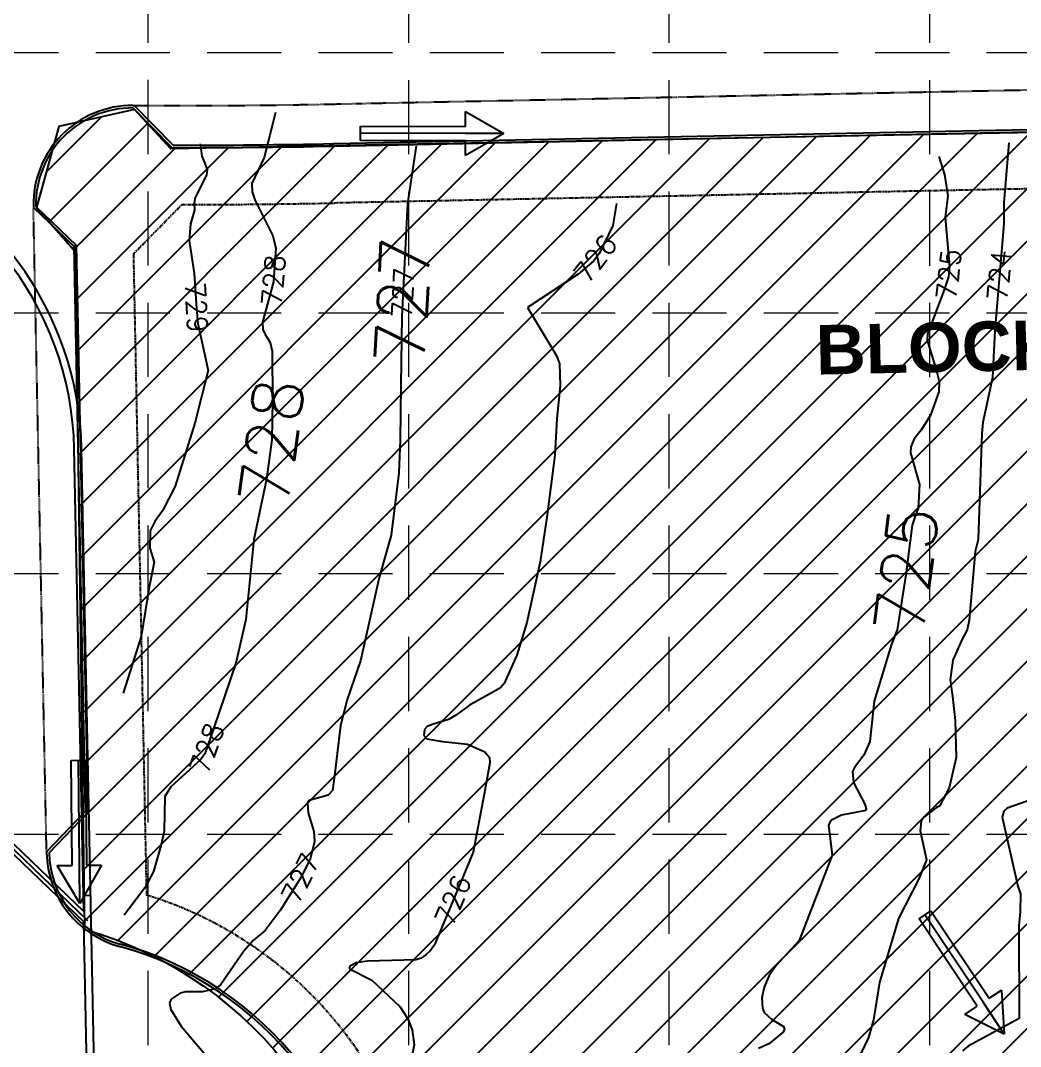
# Model space of a CAD drawing. Header units: inches. Extents: x 2520351 to 2523325, y 7106287 to 7111535.
# Drawn here: x 2521805.4 to 2522007.4, y 7108352.8 to 7108560 of the extents above; entities that cross this region are included whole.
import ezdxf
from ezdxf.enums import TextEntityAlignment as Align

# ---------------------------------------------------------------- set-up
doc = ezdxf.new("R2010")
doc.units = ezdxf.units.IN
doc.header["$MEASUREMENT"] = 0
for name, pattern in [('DASHED', [0.75, 0.5, -0.25]), ('HIDDEN', [0.375, 0.25, -0.125]), ('XPAV-sc1$0$HIDDEN4', [0.09375, 0.0625, -0.03125]), ('XSITE-SC$0$PHANTOM2', [1.25, 0.625, -0.125, 0.125, -0.125, 0.125, -0.125])]:
    doc.linetypes.add(name, pattern=pattern)
for name, color, linetype in [('1 SODDED LOT', 2, 'Continuous'), ('CONTOURS', 35, 'Continuous'), ('GRID', 254, 'DASHED'), ('STORM', 5, 'Continuous'), ('XDAM-sc1$0$ARROWSHADE', 9, 'Continuous'), ('XPAV-sc1$0$GUTTER', 11, 'XPAV-sc1$0$HIDDEN4'), ('XPAV-sc1$0$p-boc', 11, 'Continuous'), ('XPAV-sc1$0$p-foc', 11, 'Continuous'), ('XSITE-SC$0$1-BLOCK-NUMBER', 251, 'Continuous'), ('XSITE-SC$0$P-ROW', 3, 'XSITE-SC$0$PHANTOM2')]:
    doc.layers.add(name, color=color, linetype=linetype)
doc.styles.get("Standard").update_dxf_attribs({"font": 'ARIALBD.TTF'})
doc.styles.add('XTOPO-SC1-sec$0$L100', font='simplex', dxfattribs={"height": 10})
doc.styles.add('XTOPO-SC1-sec$0$L100_40', font='SIMPLEX.shx', dxfattribs={"height": 4})

msp = doc.modelspace()

# ---------------------------------------------------------------- hatches: boundary and pattern name
at = {"layer": '1 SODDED LOT'}
h = msp.add_hatch(dxfattribs=at)
h.set_pattern_fill('ANSI31', color=256, scale=60, style=0)
edge = h.paths.add_edge_path()
edge.add_line((2521746.39, 7107646.36), (2521744.86, 7107758.31))
edge.add_line((2521744.86, 7107758.31), (2521747.04, 7107758.37))
edge.add_line((2521747.04, 7107758.37), (2521750.99, 7107762.44))
edge.add_line((2521750.99, 7107762.44), (2521785.43, 7107762.91))
edge.add_arc((2521785.67, 7107745.01), 17.9, 0.1621, 90.7879, ccw=False)
edge.add_line((2521803.57, 7107745.06), (2521804.89, 7107727.46))
edge.add_line((2521804.89, 7107727.46), (2521805.02, 7107717.88))
edge.add_line((2521805.02, 7107717.88), (2521805.23, 7107706.44))
edge.add_line((2521805.23, 7107706.44), (2521804.25, 7107705.42))
edge.add_line((2521804.25, 7107705.42), (2521804.6, 7107688.82))
edge.add_arc((2521758.68, 7107687.86), 45.94, -68.3455, 1.1975, ccw=False)
edge.add_line((2521775.63, 7107645.16), (2521772.36, 7107644.15))
edge.add_line((2521772.36, 7107644.15), (2521769.8, 7107643.54))
edge.add_line((2521769.8, 7107643.54), (2521767.1, 7107643.06))
edge.add_line((2521767.1, 7107643.06), (2521762.92, 7107642.61))
edge.add_line((2521762.92, 7107642.61), (2521746.45, 7107642.34))
edge.add_line((2521746.45, 7107642.34), (2521746.39, 7107646.36))
h.paths.add_polyline_path([(2521496.41, 7107642.91), (2521494.87, 7107754.48), (2521494.86, 7107754.89), (2521544.44, 7107755.57), (2521546.49, 7107638.6), (2521496.44, 7107637.89)])
edge = h.paths.add_edge_path()
edge.add_line((2521560.4, 7107910.52), (2521558.07, 7108023.7))
edge.add_line((2521558.07, 7108023.7), (2521651.66, 7108025.62))
edge.add_line((2521651.66, 7108025.62), (2521653.09, 7108025.65))
edge.add_line((2521653.09, 7108025.65), (2521655.12, 7108025.67))
edge.add_arc((2521654.18, 7108007.32), 18.37, 20.5729, 87.0589, ccw=False)
edge.add_line((2521671.38, 7108013.78), (2521671.96, 7108011.77))
edge.add_line((2521671.96, 7108011.77), (2521672.24, 7108010.33))
edge.add_line((2521672.24, 7108010.33), (2521672.66, 7108004.67))
edge.add_line((2521672.66, 7108004.67), (2521673.88, 7107987.84))
edge.add_line((2521673.88, 7107987.84), (2521674.16, 7107971.91))
edge.add_line((2521674.16, 7107971.91), (2521673.19, 7107970.83))
edge.add_line((2521673.19, 7107970.83), (2521673.5, 7107955.69))
edge.add_arc((2521631.78, 7107952.34), 41.85, -86.2826, 4.5999, ccw=False)
edge.add_line((2521634.49, 7107910.57), (2521614.91, 7107910.13))
edge.add_line((2521614.91, 7107910.13), (2521613.93, 7107909.11))
edge.add_line((2521613.93, 7107909.11), (2521560.45, 7107908.05))
edge.add_line((2521560.45, 7107908.05), (2521560.4, 7107910.52))
edge = h.paths.add_edge_path()
edge.add_line((2521047.4, 7108212.41), (2521153.71, 7108190.41))
edge.add_line((2521153.71, 7108190.41), (2521165.45, 7108187.98))
edge.add_line((2521165.45, 7108187.98), (2521145.19, 7108096.36))
edge.add_line((2521145.19, 7108096.36), (2521144.82, 7108095.18))
edge.add_arc((2521127.58, 7108100.49), 18.04, 257.7556, 342.8824, ccw=False)
edge.add_line((2521123.75, 7108082.86), (2521105.24, 7108086.22))
edge.add_line((2521105.24, 7108086.22), (2521097.17, 7108087.7))
edge.add_line((2521097.17, 7108087.7), (2521093.78, 7108088.45))
edge.add_line((2521093.78, 7108088.45), (2521093.02, 7108089.64))
edge.add_line((2521093.02, 7108089.64), (2521042.14, 7108100.83))
edge.add_line((2521042.14, 7108100.83), (2521023.14, 7108104.63))
edge.add_line((2521023.14, 7108104.63), (2521047.4, 7108212.41))
edge = h.paths.add_edge_path()
edge.add_line((2521019.41, 7108035.32), (2521021.41, 7108042.83))
edge.add_arc((2521076.42, 7108028.18), 56.93, 107.2084, 165.0796, ccw=False)
edge.add_line((2521059.58, 7108082.56), (2521062.02, 7108082.75))
edge.add_line((2521062.02, 7108082.75), (2521063.44, 7108082.78))
edge.add_arc((2521064.2, 7108044.41), 38.38, 78.5499, 91.1383, ccw=False)
edge.add_line((2521071.82, 7108082.03), (2521087.22, 7108078.63))
edge.add_line((2521087.22, 7108078.63), (2521090.43, 7108077.93))
edge.add_line((2521090.43, 7108077.93), (2521091.62, 7108078.69))
edge.add_line((2521091.62, 7108078.69), (2521095.11, 7108077.9))
edge.add_line((2521095.11, 7108077.9), (2521098.91, 7108076.73))
edge.add_line((2521098.91, 7108076.73), (2521104.9, 7108074.86))
edge.add_line((2521104.9, 7108074.86), (2521106.43, 7108074.38))
edge.add_line((2521106.43, 7108074.38), (2521107.21, 7108074.19))
edge.add_arc((2521102.83, 7108057.05), 17.69, -2.7582, 75.6705, ccw=False)
edge.add_arc((2521095.73, 7108057.39), 24.8, 350.2174, 357.2418, ccw=False)
edge.add_arc((2521158.46, 7108041.57), 40.02, 163.1293, 313.4846)
edge.add_line((2521185.99, 7108012.53), (2521186.72, 7108013.24))
edge.add_line((2521186.72, 7108013.24), (2521188.44, 7108014.97))
edge.add_line((2521188.44, 7108014.97), (2521189.32, 7108015.76))
edge.add_line((2521189.32, 7108015.76), (2521190.38, 7108016.6))
edge.add_arc((2521201.33, 7108002.77), 17.64, 93.2276, 128.3689, ccw=False)
edge.add_line((2521200.34, 7108020.38), (2521227, 7108020.95))
edge.add_line((2521227, 7108020.95), (2521230.56, 7107901.29))
edge.add_line((2521230.56, 7107901.29), (2521209.57, 7107900.92))
edge.add_line((2521209.57, 7107900.92), (2521208.43, 7107900.96))
edge.add_arc((2521221.45, 7108343.75), 442.98, 261.0973, 268.3161, ccw=False)
edge.add_line((2521152.89, 7107906.1), (2521147.31, 7107907.18))
edge.add_line((2521147.31, 7107907.18), (2521141.42, 7107908.4))
edge.add_line((2521141.42, 7107908.4), (2521135.5, 7107909.75))
edge.add_line((2521135.5, 7107909.75), (2521130.22, 7107911.08))
edge.add_line((2521130.22, 7107911.08), (2521114.24, 7107915.61))
edge.add_line((2521114.24, 7107915.61), (2521091.68, 7107923.2))
edge.add_line((2521091.68, 7107923.2), (2521064.35, 7107932.48))
edge.add_line((2521064.35, 7107932.48), (2521052.41, 7107936.54))
edge.add_line((2521052.41, 7107936.54), (2521051.79, 7107937.81))
edge.add_line((2521051.79, 7107937.81), (2521044.55, 7107940.27))
edge.add_arc((2521050.15, 7107983.52), 43.61, 187.3885, 262.6305, ccw=False)
edge.add_line((2521006.9, 7107977.91), (2521006.81, 7107978.71))
edge.add_line((2521006.81, 7107978.71), (2521006.68, 7107980.35))
edge.add_line((2521006.68, 7107980.35), (2521006.61, 7107982.52))
edge.add_arc((2521037.37, 7107983.5), 30.78, 169.0142, 181.8294, ccw=False)
edge.add_line((2521007.16, 7107989.36), (2521012.97, 7108011.46))
edge.add_line((2521012.97, 7108011.46), (2521012.26, 7108012.66))
edge.add_line((2521012.26, 7108012.66), (2521018.19, 7108034.61))
edge.add_line((2521018.19, 7108034.61), (2521019.41, 7108035.32))
h.paths.add_polyline_path([(2521283.39, 7108006.11), (2521285.51, 7107902.42), (2521505.51, 7107906.91), (2521503.11, 7108022.57), (2521283.29, 7108018.11)])
edge = h.paths.add_edge_path()
edge.add_line((2521558.72, 7108049.83), (2521558.74, 7108061.74))
edge.add_line((2521558.74, 7108061.74), (2521556.73, 7108159.77))
edge.add_line((2521556.73, 7108159.77), (2521608.8, 7108160.83))
edge.add_line((2521608.8, 7108160.83), (2521609.82, 7108159.85))
edge.add_line((2521609.82, 7108159.85), (2521624.96, 7108160.17))
edge.add_arc((2521625.88, 7108115.42), 44.75, 8.834, 91.1827, ccw=False)
edge.add_line((2521670.1, 7108122.3), (2521670.53, 7108101.58))
edge.add_line((2521670.53, 7108101.58), (2521671.54, 7108100.6))
edge.add_line((2521671.54, 7108100.6), (2521671.87, 7108084.53))
edge.add_line((2521671.87, 7108084.53), (2521671.15, 7108070.03))
edge.add_line((2521671.15, 7108070.03), (2521671.15, 7108068.8))
edge.add_arc((2521654.11, 7108068.8), 17.04, -87.2047, 0, ccw=False)
edge.add_line((2521654.94, 7108051.78), (2521653.54, 7108051.67))
edge.add_line((2521653.54, 7108051.67), (2521558.72, 7108049.83))
edge = h.paths.add_edge_path()
edge.add_line((2521506.88, 7108158.75), (2521219.57, 7108152.9))
edge.add_line((2521219.57, 7108152.9), (2521201.84, 7108151.72))
edge.add_line((2521201.84, 7108151.72), (2521198.48, 7108151.46))
edge.add_arc((2521199.96, 7108132), 19.52, 94.3325, 163.5555)
edge.add_line((2521181.24, 7108137.52), (2521171.4, 7108094.46))
edge.add_line((2521171.4, 7108094.46), (2521161.77, 7108088.5))
edge.add_line((2521161.77, 7108088.5), (2521156.09, 7108064.96))
edge.add_arc((2521177.51, 7108059.79), 22.04, 166.4191, 262.6913)
edge.add_line((2521174.7, 7108037.93), (2521175.55, 7108037.91))
edge.add_line((2521175.55, 7108037.91), (2521179.48, 7108042))
edge.add_line((2521179.48, 7108042), (2521402.46, 7108046.53))
edge.add_line((2521402.46, 7108046.53), (2521495.69, 7108048.45))
edge.add_line((2521495.69, 7108048.45), (2521499.77, 7108044.52))
edge.add_line((2521499.77, 7108044.52), (2521508.7, 7108044.69))
edge.add_line((2521508.7, 7108044.69), (2521508.63, 7108061.23))
edge.add_line((2521508.63, 7108061.23), (2521506.88, 7108158.75))
edge = h.paths.add_edge_path()
edge.add_line((2521610.94, 7108171.88), (2521608.46, 7108290.01))
edge.add_line((2521608.46, 7108290.01), (2521533.5, 7108288.35))
edge.add_line((2521533.5, 7108288.35), (2521484.86, 7108287.21))
edge.add_line((2521484.86, 7108287.21), (2521460.83, 7108286.21))
edge.add_line((2521460.83, 7108286.21), (2521429.9, 7108284.54))
edge.add_line((2521429.9, 7108284.54), (2521368.78, 7108281.06))
edge.add_line((2521368.78, 7108281.06), (2521349.23, 7108279.95))
edge.add_line((2521349.23, 7108279.95), (2521261.12, 7108274.98))
edge.add_line((2521261.12, 7108274.98), (2521221, 7108272.74))
edge.add_line((2521221, 7108272.74), (2521216.72, 7108276.52))
edge.add_line((2521216.72, 7108276.52), (2521216.67, 7108276.52))
edge.add_arc((2521217.41, 7108256.67), 19.86, 92.1221, 170.604)
edge.add_line((2521197.82, 7108259.91), (2521204.23, 7108250.57))
edge.add_line((2521204.23, 7108250.57), (2521191.32, 7108184.43))
edge.add_line((2521191.32, 7108184.43), (2521191.26, 7108184.1))
edge.add_arc((2521208.22, 7108180.91), 17.26, 169.3216, 273.4207)
edge.add_line((2521209.25, 7108163.67), (2521219.73, 7108162.93))
edge.add_line((2521219.73, 7108162.93), (2521312.77, 7108164.87))
edge.add_line((2521312.77, 7108164.87), (2521481.29, 7108168.3))
edge.add_line((2521481.29, 7108168.3), (2521608.6, 7108170.83))
edge.add_line((2521608.6, 7108170.83), (2521609.57, 7108171.85))
edge.add_line((2521609.57, 7108171.85), (2521610.94, 7108171.88))
edge = h.paths.add_edge_path()
edge.add_line((2521627.16, 7108316.19), (2521544.24, 7108314.51))
edge.add_line((2521544.24, 7108314.51), (2521502.41, 7108313.51))
edge.add_line((2521502.41, 7108313.51), (2521481.25, 7108313))
edge.add_line((2521481.25, 7108313), (2521407.23, 7108309.18))
edge.add_line((2521407.23, 7108309.18), (2521291.9, 7108302.79))
edge.add_line((2521291.9, 7108302.79), (2521288.46, 7108418.47))
edge.add_line((2521288.46, 7108418.47), (2521407.15, 7108420.82))
edge.add_line((2521407.15, 7108420.82), (2521497.39, 7108422.63))
edge.add_line((2521497.39, 7108422.63), (2521603.37, 7108424.87))
edge.add_line((2521603.37, 7108424.87), (2521604.44, 7108423.88))
edge.add_line((2521604.44, 7108423.88), (2521620.18, 7108424.17))
edge.add_arc((2521620.99, 7108379.83), 44.34, 11.6094, 91.0508, ccw=False)
edge.add_line((2521664.42, 7108388.76), (2521665.18, 7108365.61))
edge.add_line((2521665.18, 7108365.61), (2521666.17, 7108364.62))
edge.add_line((2521666.17, 7108364.62), (2521666.53, 7108349.61))
edge.add_line((2521666.53, 7108349.61), (2521665.82, 7108330.77))
edge.add_line((2521665.82, 7108330.77), (2521665.78, 7108329.18))
edge.add_arc((2521648.75, 7108329.68), 17.03, 269.7677, 358.3135, ccw=False)
edge.add_line((2521648.68, 7108312.65), (2521631.32, 7108312.27))
edge.add_line((2521631.32, 7108312.27), (2521627.16, 7108316.19))
edge = h.paths.add_edge_path()
edge.add_line((2521256.27, 7108555.67), (2521264.44, 7108547.85))
edge.add_line((2521264.44, 7108547.85), (2521422.22, 7108551.08))
edge.add_line((2521422.22, 7108551.08), (2521439.6, 7108551.4))
edge.add_line((2521439.6, 7108551.4), (2521460.09, 7108551.78))
edge.add_line((2521460.09, 7108551.78), (2521478.53, 7108551.99))
edge.add_line((2521478.53, 7108551.99), (2521498.9, 7108551.85))
edge.add_line((2521498.9, 7108551.85), (2521515.27, 7108551.59))
edge.add_line((2521515.27, 7108551.59), (2521535.22, 7108551.01))
edge.add_line((2521535.22, 7108551.01), (2521558.63, 7108550.02))
edge.add_line((2521558.63, 7108550.02), (2521563.46, 7108549.77))
edge.add_line((2521563.46, 7108549.77), (2521600.09, 7108547.42))
edge.add_line((2521600.09, 7108547.42), (2521612.24, 7108546.59))
edge.add_line((2521612.24, 7108546.59), (2521642.87, 7108544.49))
edge.add_line((2521642.87, 7108544.49), (2521644.67, 7108544.41))
edge.add_arc((2521643.68, 7108526.18), 18.26, -0.2001, 86.9036, ccw=False)
edge.add_line((2521661.94, 7108526.12), (2521663.48, 7108497.64))
edge.add_line((2521663.48, 7108497.64), (2521662.44, 7108496.61))
edge.add_line((2521662.44, 7108496.61), (2521662.84, 7108477.01))
edge.add_arc((2521621.17, 7108477.8), 41.67, 279.5049, 358.923, ccw=False)
edge.add_line((2521628.05, 7108436.7), (2521270.95, 7108428.02))
edge.add_line((2521270.95, 7108428.02), (2521264.41, 7108428))
edge.add_line((2521264.41, 7108428), (2521251.99, 7108428.74))
edge.add_line((2521251.99, 7108428.74), (2521250.56, 7108428.86))
edge.add_line((2521250.56, 7108428.86), (2521248.88, 7108429.14))
edge.add_arc((2521252.57, 7108446.62), 17.86, 178.6911, 258.0797, ccw=False)
edge.add_line((2521234.71, 7108447.03), (2521243.77, 7108528.42))
edge.add_line((2521243.77, 7108528.42), (2521236.52, 7108537.37))
edge.add_line((2521236.52, 7108537.37), (2521236.59, 7108537.82))
edge.add_arc((2521256.58, 7108535.54), 20.12, 94.1833, 173.5096, ccw=False)
edge.add_line((2521255.11, 7108555.6), (2521256.27, 7108555.67))
edge = h.paths.add_edge_path()
edge.add_line((2521107.58, 7108664.77), (2521108.64, 7108682.72))
edge.add_line((2521108.64, 7108682.72), (2521266.52, 7108685.94))
edge.add_line((2521266.52, 7108685.94), (2521268.4, 7108592.03))
edge.add_line((2521268.4, 7108592.03), (2521265.61, 7108582.1))
edge.add_line((2521265.61, 7108582.1), (2521265.6, 7108582.05))
edge.add_line((2521265.6, 7108582.05), (2521265.56, 7108582.07))
edge.add_arc((2521245.59, 7108545.89), 41.32, 61.0945, 134.8409)
edge.add_line((2521216.45, 7108575.19), (2521207.18, 7108580.34))
edge.add_line((2521207.18, 7108580.34), (2521107.58, 7108664.77))
h.paths.add_polyline_path([(2521338.51, 7108687.38), (2521340.74, 7108575.45), (2521409.85, 7108576.76), (2521462.55, 7108577.85), (2521498.11, 7108577.93), (2521524.42, 7108577.42), (2521561.99, 7108575.86), (2521619.96, 7108572.16), (2521620.68, 7108584.2), (2521618.44, 7108693.07)])
edge = h.paths.add_edge_path()
edge.add_line((2521675.61, 7108638.41), (2521787.53, 7108640.54))
edge.add_line((2521787.53, 7108640.54), (2521788.82, 7108582.44))
edge.add_arc((2521769.3, 7108582), 19.53, -91.2766, 1.2682, ccw=False)
edge.add_line((2521768.86, 7108562.48), (2521676.84, 7108568.35))
edge.add_line((2521676.84, 7108568.35), (2521675.61, 7108638.41))
h.paths.add_polyline_path([(2522089.45, 7108697.69), (2522087.41, 7108797.67), (2522087.4, 7108809.66), (2522141.64, 7108810.78), (2522144.56, 7108694.83), (2522090.79, 7108693.71), (2522089.8, 7108692.7), (2522089.51, 7108692.7)])
h.paths.add_polyline_path([(2522252.39, 7108801.05), (2522254.38, 7108696.13), (2522309.56, 7108697.17), (2522307.11, 7108814.19), (2522252.07, 7108813.05)])
edge = h.paths.add_edge_path()
edge.add_line((2522425.42, 7107990.85), (2522320.45, 7107988.7))
edge.add_line((2522320.45, 7107988.7), (2522321.28, 7107951.54))
edge.add_line((2522321.28, 7107951.54), (2522322.52, 7107935.37))
edge.add_arc((2522340.74, 7107935.67), 18.22, 180.9526, 266.0005)
edge.add_line((2522339.47, 7107917.49), (2522396.48, 7107918.22))
edge.add_line((2522396.48, 7107918.22), (2522404.4, 7107910.48))
edge.add_line((2522404.4, 7107910.48), (2522427.53, 7107910.71))
edge.add_arc((2522426.8, 7107930.52), 19.82, 272.1239, 358.3676)
edge.add_line((2522446.62, 7107929.95), (2522445.36, 7107990.97))
edge.add_line((2522445.36, 7107990.97), (2522425.42, 7107990.85))
h.paths.add_polyline_path([(2522420.67, 7108224.34), (2522421.87, 7108165.95), (2522317.91, 7108163.85), (2522317.73, 7108171.63), (2522316.69, 7108172.59), (2522315.73, 7108222.04)])
h.paths.add_polyline_path([(2522580.28, 7108243.42), (2522458.38, 7108240.38), (2522464.65, 7107967.07), (2522585.56, 7107967.98)])
edge = h.paths.add_edge_path()
edge.add_line((2522579.22, 7108296.92), (2522576.73, 7108417.39))
edge.add_line((2522576.73, 7108417.39), (2522469.65, 7108328.39))
edge.add_line((2522469.65, 7108328.39), (2522462.53, 7108321.45))
edge.add_line((2522462.53, 7108321.45), (2522462.71, 7108321.2))
edge.add_arc((2522430.81, 7108296.5), 40.35, 0.4877, 37.7474, ccw=False)
edge.add_line((2522471.16, 7108296.85), (2522579.22, 7108296.92))
h.paths.add_polyline_path([(2522576.35, 7108437.57), (2522445, 7108434.96), (2522443.72, 7108526.29), (2522442.61, 7108536.5), (2522453.2, 7108543.61), (2522459.72, 7108551.85), (2522464.2, 7108561.88), (2522465.59, 7108573.17), (2522464.18, 7108583.42), (2522459.8, 7108593.28), (2522456.3, 7108597.55), (2522461.81, 7108601.72), (2522466.36, 7108600.86), (2522572.93, 7108603.07)])
h.paths.add_polyline_path([(2522569.61, 7108768), (2522570.72, 7108713.03), (2522460.71, 7108710.69), (2522444.76, 7108711.11), (2522444.01, 7108746), (2522444.87, 7108752.5), (2522447.49, 7108758.01), (2522451.68, 7108762.45), (2522456.29, 7108765.05), (2522464.83, 7108769.19), (2522481.93, 7108766.16)])
h.paths.add_polyline_path([(2522560.76, 7109202.2), (2522446.33, 7109199.81), (2522434.27, 7109198.05), (2522437.5, 7109182.67), (2522439.66, 7109156.51), (2522441.43, 7109069.76), (2522437.53, 7109065.63), (2522437.82, 7109051.02), (2522439.59, 7109049.34), (2522563.76, 7109052.27)])
h = msp.add_hatch(dxfattribs=at)
h.set_pattern_fill('ANSI31', color=256, scale=60, style=0)
edge = h.paths.add_edge_path()
edge.add_line((2521816.44, 7108514.61), (2521818.31, 7108376.41))
edge.add_arc((2521796.53, 7108299.85), 79.6, -77.2476, 74.1201, ccw=False)
edge.add_line((2521814.1, 7108222.21), (2521827.81, 7107930.19))
edge.add_line((2521827.81, 7107930.19), (2521821.02, 7107921.01))
edge.add_line((2521821.02, 7107921.01), (2521824.62, 7107908.63))
edge.add_line((2521824.62, 7107908.63), (2521841, 7107902.24))
edge.add_line((2521841, 7107902.24), (2521847.39, 7107911.02))
edge.add_line((2521847.39, 7107911.02), (2522149.02, 7107915.02))
edge.add_line((2522149.02, 7107915.02), (2522155.81, 7107907.43))
edge.add_line((2522155.81, 7107907.43), (2522168.59, 7107913.02))
edge.add_line((2522168.59, 7107913.02), (2522175.38, 7107925.8))
edge.add_line((2522175.38, 7107925.8), (2522166.59, 7107933.79))
edge.add_line((2522166.59, 7107933.79), (2522160.51, 7108268.74))
edge.add_line((2522160.51, 7108268.74), (2522168.99, 7108280.03))
edge.add_line((2522168.99, 7108280.03), (2522166.16, 7108338.75))
edge.add_line((2522166.16, 7108338.75), (2522155.43, 7108347.22))
edge.add_line((2522155.43, 7108347.22), (2522154.87, 7108518.88))
edge.add_line((2522154.87, 7108518.88), (2522162.77, 7108529.04))
edge.add_line((2522162.77, 7108529.04), (2522157.13, 7108540.9))
edge.add_line((2522157.13, 7108540.9), (2522146.39, 7108548.24))
edge.add_line((2522146.39, 7108548.24), (2522142.44, 7108547.67))
edge.add_line((2522142.44, 7108547.67), (2522135.1, 7108539.77))
edge.add_line((2522135.1, 7108539.77), (2521835.73, 7108534.12))
edge.add_line((2521835.73, 7108534.12), (2521828.39, 7108542.03))
edge.add_line((2521828.39, 7108542.03), (2521813.14, 7108538.64))
edge.add_line((2521813.14, 7108538.64), (2521808.62, 7108522.26))
edge.add_line((2521808.62, 7108522.26), (2521816.53, 7108513.23))
edge.add_line((2521816.53, 7108513.23), (2521816.44, 7108514.61))

# ---------------------------------------------------------------- linework, layer by layer
for p, q in [((2521895.3, 7108538.65), (2521895.31, 7108541.65)), ((2521895.31, 7108541.65), (2521903.01, 7108537.18)), ((2521874.09, 7108538.7), (2521895.3, 7108538.65)), ((2521874.09, 7108535.8), (2521874.09, 7108538.7)), ((2521903.01, 7108537.18), (2521895.29, 7108532.75)), ((2521895.3, 7108535.75), (2521874.09, 7108535.8)), ((2521895.29, 7108532.75), (2521895.3, 7108535.75)), ((2521815.61, 7108410.55), (2521818.51, 7108410.58)), ((2521815.81, 7108389.34), (2521815.61, 7108410.55)), ((2521818.51, 7108410.58), (2521818.7, 7108389.37)), ((2521812.8, 7108389.32), (2521815.81, 7108389.34)), ((2521817.32, 7108381.65), (2521812.8, 7108389.32)), ((2521821.71, 7108389.4), (2521817.32, 7108381.65)), ((2521818.7, 7108389.37), (2521821.71, 7108389.4)), ((2521986.92, 7108378.53), (2521989.33, 7108380.14)), ((2521998.67, 7108360.87), (2521986.92, 7108378.53)), ((2521989.33, 7108380.14), (2522001.09, 7108362.48)), ((2522001.09, 7108362.48), (2522003.58, 7108364.14)), ((2522003.58, 7108364.14), (2522004.15, 7108355.26)), ((2521996.17, 7108359.21), (2521998.67, 7108360.87)), ((2522004.15, 7108355.26), (2521996.17, 7108359.21))]:
    msp.add_line(p, q)
msp.add_lwpolyline([(2522166.59, 7107933.79), (2522160.51, 7108268.74), (2522168.99, 7108280.03), (2522166.16, 7108338.75), (2522155.43, 7108347.22), (2522154.87, 7108518.88), (2522162.77, 7108529.04), (2522157.13, 7108540.9), (2522146.39, 7108548.24), (2522142.44, 7108547.67), (2522135.1, 7108539.77), (2521835.73, 7108534.12), (2521828.39, 7108542.03), (2521813.14, 7108538.64), (2521808.62, 7108522.26), (2521816.53, 7108513.23), (2521816.44, 7108514.61), (2521818.31, 7108376.41, -0.776852), (2521814.1, 7108222.21), (2521827.81, 7107930.19)], format="xyb", dxfattribs=at)
at = {"layer": 'CONTOURS'}
for p, q in [((2521856.9, 7108541.43, 728), (2521854.63, 7108532.38, 728)), ((2521841.65, 7108535.15, 729), (2521842.02, 7108532.62, 729)), ((2521885.34, 7108534.74, 727), (2521883.58, 7108523.06, 727)), ((2522005.06, 7108535.29, 724), (2522004.05, 7108523.26, 724)), ((2521842.02, 7108532.62, 729), (2521842.35, 7108531.82, 729)), ((2521854.63, 7108532.38, 728), (2521852.13, 7108527.13, 728)), ((2521990.89, 7108532.57, 725), (2521992.05, 7108528.89, 725)), ((2521842.35, 7108531.82, 729), (2521843.1, 7108529.94, 729)), ((2521843.1, 7108529.94, 729), (2521842.94, 7108528.77, 729)), ((2521842.94, 7108528.77, 729), (2521840.66, 7108524.25, 729)), ((2521992.05, 7108528.89, 725), (2521992.77, 7108524.6, 725)), ((2521852.13, 7108527.13, 728), (2521852.18, 7108525.44, 728)), ((2521840.66, 7108524.25, 729), (2521840.46, 7108523.1, 729)), ((2521852.18, 7108525.44, 728), (2521852.73, 7108523.81, 728)), ((2521852.73, 7108523.81, 728), (2521856.35, 7108516.53, 728)), ((2521992.77, 7108524.6, 725), (2521992.17, 7108520.31, 725)), ((2521840.54, 7108521.72, 729), (2521839.7, 7108518.96, 729)), ((2521840.46, 7108523.1, 729), (2521840.54, 7108521.72, 729)), ((2521883.58, 7108523.06, 727), (2521882.41, 7108500.3, 727)), ((2521925.82, 7108523.03, 726), (2521925.04, 7108518.63, 726)), ((2522004.05, 7108523.26, 724), (2522004.05, 7108518.94, 724)), ((2521992.17, 7108520.31, 725), (2521993.09, 7108510.3, 725)), ((2521839.7, 7108518.96, 729), (2521839.45, 7108515.59, 729)), ((2521925.04, 7108518.63, 726), (2521922.37, 7108513.05, 726)), ((2522004.05, 7108518.94, 724), (2522002.21, 7108497.42, 724)), ((2521839.45, 7108515.59, 729), (2521840.43, 7108508.94, 729)), ((2521856.35, 7108516.53, 728), (2521856.94, 7108514.05, 728)), ((2521856.94, 7108514.05, 728), (2521856.45, 7108507.24, 728)), ((2521921.15, 7108511.44, 726), (2521918.07, 7108508.77, 726)), ((2521922.37, 7108513.05, 726), (2521921.15, 7108511.44, 726)), ((2521993.09, 7108510.3, 725), (2521992.88, 7108508.25, 725)), ((2521840.43, 7108508.94, 729), (2521840.9, 7108501.86, 729)), ((2521856.45, 7108507.24, 728), (2521854.88, 7108501.31, 728)), ((2521918.07, 7108508.77, 726), (2521907.8, 7108502.02, 726)), ((2521992.88, 7108508.25, 725), (2521992.02, 7108505.63, 725)), ((2521992.02, 7108505.63, 725), (2521988.62, 7108496.65, 725)), ((2521840.9, 7108501.86, 729), (2521841.19, 7108498.85, 729)), ((2521854.88, 7108501.31, 728), (2521854.28, 7108499.07, 728)), ((2521907.8, 7108502.02, 726), (2521913.5, 7108492.53, 726)), ((2521841.19, 7108498.85, 729), (2521843.25, 7108489.34, 729)), ((2521854.28, 7108499.07, 728), (2521854.3, 7108497.63, 728)), ((2521882.41, 7108500.3, 727), (2521882.22, 7108486.39, 727)), ((2521854.3, 7108497.63, 728), (2521854.8, 7108496.58, 728)), ((2521988.62, 7108496.65, 725), (2521988.54, 7108495.48, 725)), ((2522002.21, 7108497.42, 724), (2522001.77, 7108487.91, 724)), ((2521854.8, 7108496.58, 728), (2521855.79, 7108494.99, 728)), ((2521855.79, 7108494.99, 728), (2521856.21, 7108493.22, 728)), ((2521988.54, 7108495.48, 725), (2521990.44, 7108489.25, 725)), ((2521856.21, 7108493.22, 728), (2521856.25, 7108483.22, 728)), ((2521913.5, 7108492.53, 726), (2521913.87, 7108491.83, 726)), ((2521913.87, 7108491.83, 726), (2521914.28, 7108490.7, 726)), ((2521914.28, 7108490.7, 726), (2521914.4, 7108486.23, 726)), ((2521843.25, 7108489.34, 729), (2521840.61, 7108478.67, 729)), ((2521990.44, 7108489.25, 725), (2521991.01, 7108487.13, 725)), ((2521882.22, 7108486.39, 727), (2521882.09, 7108475.26, 727)), ((2521991.01, 7108487.13, 725), (2521990.9, 7108485, 725)), ((2522001.77, 7108487.91, 724), (2521999.8, 7108478.84, 724)), ((2521914.4, 7108486.23, 726), (2521913.7, 7108479.62, 726)), ((2521990.9, 7108485, 725), (2521989.24, 7108480.29, 725)), ((2521856.25, 7108483.22, 728), (2521856.16, 7108475.33, 728)), ((2521989.24, 7108480.29, 725), (2521987.33, 7108477.28, 725)), ((2521840.61, 7108478.67, 729), (2521836.6, 7108465.97, 729)), ((2521913.7, 7108479.62, 726), (2521913.33, 7108472.2, 726)), ((2521999.8, 7108478.84, 724), (2521999.62, 7108476.57, 724)), ((2521987.33, 7108477.28, 725), (2521985.94, 7108475.5, 725)), ((2521999.62, 7108476.57, 724), (2521998.88, 7108455.18, 724)), ((2521856.16, 7108475.33, 728), (2521855.06, 7108467.37, 728)), ((2521882.09, 7108475.26, 727), (2521881.82, 7108468.62, 727)), ((2521985.25, 7108473.87, 725), (2521985.17, 7108472.67, 725)), ((2521985.94, 7108475.5, 725), (2521985.25, 7108473.87, 725)), ((2521913.33, 7108472.2, 726), (2521911.73, 7108459.7, 726)), ((2521985.17, 7108472.67, 725), (2521987.02, 7108466.32, 725)), ((2521881.82, 7108468.62, 727), (2521880.24, 7108456.04, 727)), ((2521836.6, 7108465.97, 729), (2521834.04, 7108461, 729)), ((2521855.06, 7108467.37, 728), (2521852.52, 7108455.19, 728)), ((2521987.02, 7108466.32, 725), (2521986.72, 7108461.51, 725)), ((2521986.72, 7108461.51, 725), (2521986.04, 7108459.66, 725)), ((2521834.04, 7108461, 729), (2521832.48, 7108458.79, 729)), ((2521911.73, 7108459.7, 726), (2521910.38, 7108450.65, 726)), ((2521986.04, 7108459.66, 725), (2521985.52, 7108458.05, 725)), ((2521832.48, 7108458.79, 729), (2521831.59, 7108456.9, 729)), ((2521985.52, 7108458.05, 725), (2521984.24, 7108448.07, 725)), ((2521831.59, 7108456.9, 729), (2521831.51, 7108453.46, 729)), ((2521852.52, 7108455.19, 728), (2521850.88, 7108438.99, 728)), ((2521880.24, 7108456.04, 727), (2521877.82, 7108447.49, 727)), ((2521998.88, 7108455.18, 724), (2521998.29, 7108452.73, 724)), ((2521831.51, 7108453.46, 729), (2521832.39, 7108450.58, 729)), ((2521998.29, 7108452.73, 724), (2521997.04, 7108438.91, 724)), ((2521832.39, 7108450.58, 729), (2521831.35, 7108445.57, 729)), ((2521910.38, 7108450.65, 726), (2521907.65, 7108438.43, 726)), ((2521877.82, 7108447.49, 727), (2521874.04, 7108430.67, 727)), ((2521984.24, 7108448.07, 725), (2521982.49, 7108436.96, 725)), ((2521831.35, 7108445.57, 729), (2521829.71, 7108435.6, 729)), ((2521850.88, 7108438.99, 728), (2521848.84, 7108430.2, 728)), ((2521997.04, 7108438.91, 724), (2521996.63, 7108436.96, 724)), ((2521907.65, 7108438.43, 726), (2521905.63, 7108431.8, 726)), ((2521982.49, 7108436.96, 725), (2521981.35, 7108434.05, 725)), ((2521996.63, 7108436.96, 724), (2521995.6, 7108434.91, 724)), ((2521829.71, 7108435.6, 729), (2521826.13, 7108424.14, 729)), ((2521995.6, 7108434.91, 724), (2521993.77, 7108430.82, 724)), ((2521981.35, 7108434.05, 725), (2521977.88, 7108422.53, 725)), ((2521874.04, 7108430.67, 727), (2521871.34, 7108422.82, 727)), ((2521905.63, 7108431.8, 726), (2521903.09, 7108426.07, 726)), ((2521993.77, 7108430.82, 724), (2521993.24, 7108426.85, 724)), ((2521848.84, 7108430.2, 728), (2521844.46, 7108417.11, 728)), ((2521993.24, 7108426.85, 724), (2521993.67, 7108423.48, 724)), ((2521902.35, 7108425.21, 726), (2521900.35, 7108424.04, 726)), ((2521903.09, 7108426.07, 726), (2521902.35, 7108425.21, 726)), ((2521871.34, 7108422.82, 727), (2521870.05, 7108417.63, 727)), ((2521900.35, 7108424.04, 726), (2521896.06, 7108421.74, 726)), ((2521977.88, 7108422.53, 725), (2521976.95, 7108414.4, 725)), ((2521993.67, 7108423.48, 724), (2521994.25, 7108418.63, 724)), ((2521896.06, 7108421.74, 726), (2521893.45, 7108419.73, 726)), ((2521888.74, 7108417.88, 726), (2521887.53, 7108417.42, 726)), ((2521891.84, 7108418.82, 726), (2521888.74, 7108417.88, 726)), ((2521893.45, 7108419.73, 726), (2521891.84, 7108418.82, 726)), ((2521994.25, 7108418.63, 724), (2521994.44, 7108411.13, 724)), ((2521844.46, 7108417.11, 728), (2521842.61, 7108411.89, 728)), ((2521870.05, 7108417.63, 727), (2521868.8, 7108407.45, 727)), ((2521886.99, 7108416.79, 726), (2521886.89, 7108415.58, 726)), ((2521887.53, 7108417.42, 726), (2521886.99, 7108416.79, 726)), ((2521886.89, 7108415.58, 726), (2521887.44, 7108414.88, 726)), ((2521887.44, 7108414.88, 726), (2521890.61, 7108414.35, 726)), ((2521890.61, 7108414.35, 726), (2521895.65, 7108413.83, 726)), ((2521895.65, 7108413.83, 726), (2521899.16, 7108412.3, 726)), ((2521976.95, 7108414.4, 725), (2521975.79, 7108411.62, 725)), ((2521842.61, 7108411.89, 728), (2521841.72, 7108410.64, 728)), ((2521899.16, 7108412.3, 726), (2521900.1, 7108411.15, 726)), ((2521975.79, 7108411.62, 725), (2521973.87, 7108409.12, 725)), ((2521841.72, 7108410.64, 728), (2521835.75, 7108405.22, 728)), ((2521900.2, 7108410.04, 726), (2521899.04, 7108403.7, 726)), ((2521900.1, 7108411.15, 726), (2521900.2, 7108410.04, 726)), ((2521994.44, 7108411.13, 724), (2521992.98, 7108404.98, 724)), ((2521973.79, 7108409, 725), (2521973.47, 7108408.28, 725)), ((2521973.47, 7108408.28, 725), (2521973.65, 7108406.06, 725)), ((2521973.87, 7108409.12, 725), (2521973.79, 7108409, 725)), ((2521868.8, 7108407.45, 727), (2521868.43, 7108404.48, 727)), ((2521973.65, 7108406.06, 725), (2521975.99, 7108401.69, 725)), ((2521835.75, 7108405.22, 728), (2521834.52, 7108403.26, 728)), ((2521867.5, 7108403.55, 727), (2521863.67, 7108402.46, 727)), ((2521868.43, 7108404.48, 727), (2521867.5, 7108403.55, 727)), ((2521899.04, 7108403.7, 726), (2521896.8, 7108392.02, 726)), ((2521992.98, 7108404.98, 724), (2521991.04, 7108401.33, 724)), ((2522013.24, 7108403.87, 723), (2522004.76, 7108400.88, 723)), ((2521834.52, 7108403.26, 728), (2521834.38, 7108396.27, 728)), ((2521863.67, 7108402.46, 727), (2521863.38, 7108402.05, 727)), ((2521863.38, 7108402.05, 727), (2521863.52, 7108399.94, 727)), ((2521975.99, 7108401.69, 725), (2521976.25, 7108400.74, 725)), ((2521991.04, 7108401.33, 724), (2521990.44, 7108401, 724)), ((2521863.52, 7108399.94, 727), (2521864.66, 7108396.21, 727)), ((2521971.26, 7108399.47, 725), (2521969.2, 7108398.44, 725)), ((2521976.14, 7108400.45, 725), (2521971.26, 7108399.47, 725)), ((2521976.25, 7108400.74, 725), (2521976.14, 7108400.45, 725)), ((2521990.44, 7108401, 724), (2521987.88, 7108399.09, 724)), ((2522004.04, 7108400.32, 723), (2522003.71, 7108399.1, 723)), ((2522004.76, 7108400.88, 723), (2522004.04, 7108400.32, 723)), ((2521968.87, 7108397.98, 725), (2521968.64, 7108397.49, 725)), ((2521968.64, 7108397.49, 725), (2521969.36, 7108391.41, 725)), ((2521969.2, 7108398.44, 725), (2521968.87, 7108397.98, 725)), ((2521987.36, 7108398.28, 724), (2521987.16, 7108396.31, 724)), ((2521987.88, 7108399.09, 724), (2521987.36, 7108398.28, 724)), ((2522003.71, 7108399.1, 723), (2522006.91, 7108385.13, 723)), ((2521834.38, 7108396.27, 728), (2521833.73, 7108393.32, 728)), ((2521864.66, 7108396.21, 727), (2521864.79, 7108394.18, 727)), ((2521987.16, 7108396.31, 724), (2521988.43, 7108390.49, 724)), ((2521833.73, 7108393.32, 728), (2521832.22, 7108388.1, 728)), ((2521864.79, 7108394.18, 727), (2521863.86, 7108390.61, 727)), ((2521896.8, 7108392.02, 726), (2521894.53, 7108386.47, 726)), ((2521969.36, 7108391.41, 725), (2521962.7, 7108374.13, 725)), ((2521863.86, 7108390.61, 727), (2521861.96, 7108386.77, 727)), ((2521988.43, 7108390.49, 724), (2521986.89, 7108386.63, 724)), ((2521832.22, 7108388.1, 728), (2521830.47, 7108384.81, 728)), ((2521861.96, 7108386.77, 727), (2521857.82, 7108380.21, 727)), ((2521830.47, 7108384.81, 728), (2521826.31, 7108379.28, 728)), ((2521894.53, 7108386.47, 726), (2521889, 7108373.28, 726)), ((2521986.89, 7108386.63, 724), (2521982.74, 7108378.63, 724)), ((2522006.91, 7108385.13, 723), (2522007.39, 7108383.6, 723)), ((2522007.39, 7108383.6, 723), (2522007.34, 7108379.93, 723)), ((2521857.82, 7108380.21, 727), (2521854.77, 7108376.18, 727)), ((2521982.74, 7108378.63, 724), (2521978.95, 7108365.65, 724)), ((2522007.34, 7108379.93, 723), (2522007.09, 7108377.12, 723)), ((2522007.09, 7108377.12, 723), (2522007.18, 7108358.37, 723)), ((2521854.77, 7108376.18, 727), (2521852.45, 7108374.25, 727)), ((2521852.45, 7108374.25, 727), (2521850.49, 7108371.98, 727)), ((2521888.4, 7108372.42, 726), (2521888.13, 7108372.08, 726)), ((2521889, 7108373.28, 726), (2521888.4, 7108372.42, 726)), ((2521962.7, 7108374.13, 725), (2521958.02, 7108369.09, 725)), ((2521850.49, 7108371.98, 727), (2521845.85, 7108365.25, 727)), ((2521885.24, 7108370.26, 726), (2521875.5, 7108370.02, 726)), ((2521886.33, 7108370.61, 726), (2521885.24, 7108370.26, 726)), ((2521887.28, 7108371.25, 726), (2521886.33, 7108370.61, 726)), ((2521888.13, 7108372.08, 726), (2521887.28, 7108371.25, 726)), ((2521872.06, 7108369.06, 726), (2521871.85, 7108368.77, 726)), ((2521871.85, 7108368.77, 726), (2521871.87, 7108368.43, 726)), ((2521871.87, 7108368.43, 726), (2521876.38, 7108366.13, 726)), ((2521873.16, 7108369.68, 726), (2521872.06, 7108369.06, 726)), ((2521875.5, 7108370.02, 726), (2521873.16, 7108369.68, 726)), ((2521958.02, 7108369.09, 725), (2521956.64, 7108367.09, 725)), ((2521876.38, 7108366.13, 726), (2521882.01, 7108360.82, 726)), ((2521956.64, 7108367.09, 725), (2521955.6, 7108364.72, 725)), ((2521844.78, 7108364.43, 727), (2521842.11, 7108363.78, 727)), ((2521845.85, 7108365.25, 727), (2521844.78, 7108364.43, 727)), ((2521955.6, 7108364.72, 725), (2521955.17, 7108362.6, 725)), ((2521978.95, 7108365.65, 724), (2521977.75, 7108358.15, 724)), ((2521835.78, 7108362.3, 727), (2521835.46, 7108361.48, 727)), ((2521837.61, 7108363.55, 727), (2521835.78, 7108362.3, 727)), ((2521838.68, 7108363.77, 727), (2521837.61, 7108363.55, 727)), ((2521842.11, 7108363.78, 727), (2521838.68, 7108363.77, 727)), ((2521955.17, 7108362.6, 725), (2521955.28, 7108360.5, 725)), ((2521835.46, 7108361.48, 727), (2521835.77, 7108360.25, 727)), ((2521835.77, 7108360.25, 727), (2521837.83, 7108356.87, 727)), ((2521882.01, 7108360.82, 726), (2521883.61, 7108358.36, 726)), ((2521955.28, 7108360.5, 725), (2521955.64, 7108359.6, 725)), ((2521883.61, 7108358.36, 726), (2521884.48, 7108356.13, 726)), ((2521955.64, 7108359.6, 725), (2521957.09, 7108358.26, 725)), ((2521957.09, 7108358.26, 725), (2521959.54, 7108356.76, 725)), ((2521977.75, 7108358.15, 724), (2521976.72, 7108354.58, 724)), ((2522007.18, 7108358.37, 723), (2521996.85, 7108352.8, 723)), ((2521837.83, 7108356.87, 727), (2521842.43, 7108351.45, 727)), ((2521884.48, 7108356.13, 726), (2521884.88, 7108353.06, 726)), ((2521959.71, 7108356.25, 725), (2521959.46, 7108355.61, 725)), ((2521959.54, 7108356.76, 725), (2521959.71, 7108356.25, 725)), ((2521959.46, 7108355.61, 725), (2521956.55, 7108353.26, 725)), ((2521976.72, 7108354.58, 724), (2521975.08, 7108351.22, 724)), ((2521884.88, 7108353.06, 726), (2521884.31, 7108349.97, 726)), ((2521956.55, 7108353.26, 725), (2521954.46, 7108352.31, 725)), ((2521996.85, 7108352.8, 723), (2521995.71, 7108351.88, 723))]:
    msp.add_line(p, q, dxfattribs=at)
at = {"layer": 'GRID', "color": 252, "linetype": 'HIDDEN', "lineweight": 0, "ltscale": 60}
for p, q in [((2521831.18, 7106553.02), (2521831.18, 7109606.44)), ((2521883.82, 7106553.01), (2521883.82, 7109606.44)), ((2521936.46, 7106553.01), (2521936.46, 7109606.44)), ((2521989.1, 7106553), (2521989.1, 7109606.44)), ((2520673.05, 7108553.59), (2522673.45, 7108553.59)), ((2520673.05, 7108500.95), (2522673.45, 7108500.95)), ((2520673.05, 7108448.31), (2522673.45, 7108448.31)), ((2520673.05, 7108395.66), (2522673.45, 7108395.66))]:
    msp.add_line(p, q, dxfattribs=at)
at = {"layer": 'STORM', "color": 5}
for p, q in [((2521792.37, 7108404.75), (2521818.13, 7108380.02)), ((2521792.39, 7108403.69), (2521818.91, 7108378.23)), ((2521792.41, 7108402.63), (2521818.17, 7108377.9))]:
    msp.add_line(p, q, dxfattribs=at)
at = {"layer": 'STORM', "color": 5, "flags": 128}
for points in [[(2521818.13, 7108380.02), (2521816.22, 7108473.48, 0.339779), (2521767.27, 7108534.57, 0.339779)], [(2521822.74, 7108227.23), (2521817.72, 7108473.51, 0.318497), (2521772.48, 7108534.64)]]:
    msp.add_lwpolyline(points, format="xyb", dxfattribs=at)
at = {"layer": 'STORM', "color": 5}
msp.add_lwpolyline([(2521819.56, 7108383.24), (2521818.06, 7108383.21)], dxfattribs=at)
at = {"layer": 'STORM', "color": 5, "flags": 128}
msp.add_lwpolyline([(2521821.24, 7108227.2), (2521818.17, 7108377.9)], dxfattribs=at)
at = {"layer": 'XDAM-sc1$0$ARROWSHADE'}
for p, q in [((2521895.3, 7108537.2), (2521874.09, 7108537.25)), ((2521903.01, 7108537.18), (2521895.3, 7108537.2)), ((2521817.25, 7108389.36), (2521817.06, 7108410.57)), ((2521817.32, 7108381.65), (2521817.25, 7108389.36)), ((2521999.88, 7108361.68), (2521988.12, 7108379.34)), ((2522004.15, 7108355.26), (2521999.88, 7108361.68))]:
    msp.add_line(p, q, dxfattribs=at)
at = {"layer": 'XPAV-sc1$0$GUTTER', "color": 7}
msp.add_line((2521810.63, 7108392.05), (2521807.97, 7108522.26), dxfattribs=at)
msp.add_lwpolyline([(2521828.09, 7108542.87, 0.007668), (2521874.25, 7108543.28), (2522142.39, 7108548.74)], format="xyb", dxfattribs=at)
at = {"layer": 'XPAV-sc1$0$p-boc', "color": 7}
for p, q in [((2521868.58, 7108534.65), (2522134.78, 7108540.08)), ((2521808.47, 7108522.47), (2521816.63, 7108514.64)), ((2521816.63, 7108514.64), (2521818.97, 7108400.01)), ((2521811.13, 7108391.85), (2521818.97, 7108400.01))]:
    msp.add_line(p, q, dxfattribs=at)
msp.add_lwpolyline([(2521836.02, 7108534.34), (2521828.09, 7108542.37)], dxfattribs=at)
for centre, radius, start, end in [((2521827.96, 7108522.87), 19.5, 89.6338, 181.1685), ((2521837.71, 7110047.84), 1513.5, 269.93597, 271.16858), ((2521830.63, 7108392.25), 19.5, 181.1685, 254.7599), ((2521807.37, 7108306.86), 69, 1.1685, 74.7599)]:
    msp.add_arc(centre, radius, start, end, dxfattribs=at)
at = {"layer": 'XPAV-sc1$0$p-foc', "color": 7}
for p, q in [((2521868.62, 7108535.16), (2522134.56, 7108540.58)), ((2521807.97, 7108522.46), (2521807.97, 7108522.26)), ((2521807.97, 7108522.26), (2521816.13, 7108514.42)), ((2521816.13, 7108514.42), (2521818.46, 7108400.21)), ((2521810.63, 7108392.05), (2521818.46, 7108400.21)), ((2521810.63, 7108392.05), (2521810.63, 7108391.84))]:
    msp.add_line(p, q, dxfattribs=at)
msp.add_lwpolyline([(2521836.23, 7108534.84), (2521828.3, 7108542.87)], dxfattribs=at)
for centre, radius, start, end in [((2521827.96, 7108522.87), 20, 89.6338, 181.1685), ((2521837.71, 7110047.84), 1505, 269.63376, 269.64164), ((2521837.71, 7110047.84), 1513, 269.94387, 271.17068), ((2521830.63, 7108392.25), 20, 181.1685, 254.7599), ((2521807.37, 7108306.86), 68.5, 287.5771, 74.7599)]:
    msp.add_arc(centre, radius, start, end, dxfattribs=at)
at = {"layer": 'XSITE-SC$0$P-ROW', "color": 7}
for p, q in [((2522133.01, 7108528.55), (2521868.81, 7108523.16)), ((2521828.17, 7108512.87), (2521837.96, 7108522.84)), ((2521828.17, 7108512.87), (2521830.81, 7108383.35))]:
    msp.add_line(p, q, dxfattribs=at)
for centre, radius, start, end in [((2521837.71, 7110047.84), 1525, 270.00947, 271.16849), ((2521807.37, 7108306.86), 80, 289.3784, 72.9585)]:
    msp.add_arc(centre, radius, start, end, dxfattribs=at)

# ---------------------------------------------------------------- texts
at = {"layer": 'CONTOURS'}
for s, height, rotation, style, p in [('727', 10, 87.0572, 'XTOPO-SC1-sec$0$L100', (2521886.91, 7108490.38, 727)), ('726', 4, 52.8465, 'XTOPO-SC1-sec$0$L100_40', (2521920.01, 7108506.63, 726)), ('725', 4, 84.1511, 'XTOPO-SC1-sec$0$L100_40', (2521994.4, 7108503.45, 725)), ('724', 4, 85.113, 'XTOPO-SC1-sec$0$L100_40', (2522004.72, 7108503.28, 724)), ('728', 4, 85.8845, 'XTOPO-SC1-sec$0$L100_40', (2521858.1, 7108502.26, 728)), ('727', 4, 87.0572, 'XTOPO-SC1-sec$0$L100_40', (2521884.39, 7108499.78, 727)), ('729', 4, 273.798, 'XTOPO-SC1-sec$0$L100_40', (2521838.55, 7108507.06, 729)), ('728', 10, 82.1321, 'XTOPO-SC1-sec$0$L100', (2521859.29, 7108461.47, 728)), ('725', 10, 82.6913, 'XTOPO-SC1-sec$0$L100', (2521987.68, 7108435.61, 725)), ('728', 4, 70.4854, 'XTOPO-SC1-sec$0$L100_40', (2521843.17, 7108407.49, 728)), ('727', 4, 63.6742, 'XTOPO-SC1-sec$0$L100_40', (2521861.48, 7108381.28, 727)), ('726', 4, 67.2538, 'XTOPO-SC1-sec$0$L100_40', (2521892.64, 7108376.79, 726))]:
    msp.add_text(s, height=height, rotation=rotation, dxfattribs=dict(at, style=style)).set_placement(p)
at = {"layer": 'XSITE-SC$0$1-BLOCK-NUMBER'}
msp.add_text('BLOCK N', height=10, rotation=1.2402, dxfattribs=at).set_placement((2521997.86, 7108494.17), align=Align.MIDDLE_CENTER)

doc.saveas('drawing.dxf')
